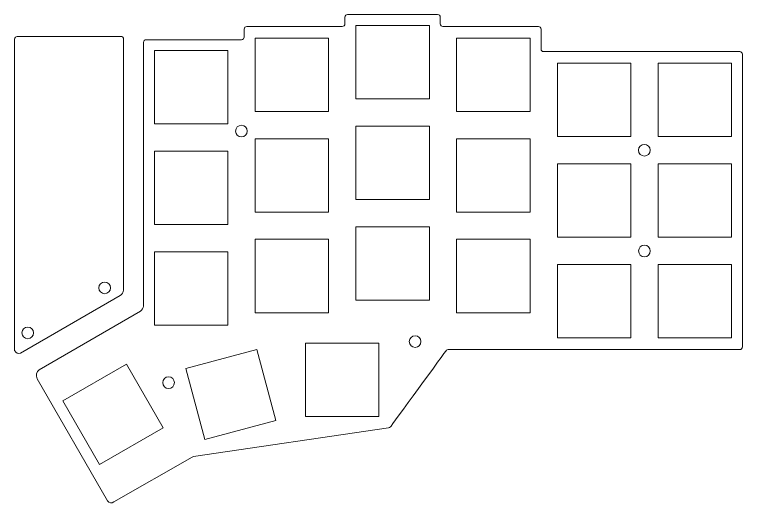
# Model space of a CAD drawing. Header units: inches. Extents: x -5.7 to 5.7, y -4 to 3.9.
# Drawn here: x -5.66 to -0.25, y -3.98 to -0.34 of the extents above; entities that cross this region are included whole.
import ezdxf

# ---------------------------------------------------------------- set-up
doc = ezdxf.new("R2010")
doc.units = ezdxf.units.IN
doc.header["$MEASUREMENT"] = 0
doc.layers.add('_U+5207_U+65AD_U+30D1_U+30B9', color=7, linetype='Continuous')

# ---------------------------------------------------------------- blocks, each defined once
blk = doc.blocks.new('block 47')
at = {"layer": '_U+5207_U+65AD_U+30D1_U+30B9', "color": 1, "lineweight": 9, "true_color": 0xff0000}
blk.add_open_spline([(-2.4487, -2.8378), (-2.445, -2.8341), (-2.44, -2.832), (-2.4348, -2.832), (-2.4348, -2.832), (-1.0173, -2.832), (-1.0173, -2.832), (-1.0173, -2.832), (-0.9386, -2.832), (-0.9386, -2.832), (-0.9386, -2.832), (-0.2693, -2.832), (-0.2693, -2.832), (-0.2584, -2.832), (-0.2496, -2.8232), (-0.2496, -2.8123), (-0.2496, -2.8123), (-0.2496, -0.637), (-0.2496, -0.637), (-0.2496, -0.6261), (-0.2584, -0.6173), (-0.2693, -0.6173), (-0.2693, -0.6173), (-0.9386, -0.6173), (-0.9386, -0.6173), (-0.9386, -0.6173), (-1.0173, -0.6173), (-1.0173, -0.6173), (-1.0173, -0.6173), (-1.7261, -0.6173), (-1.7261, -0.6173), (-1.7369, -0.6173), (-1.7457, -0.6085), (-1.7457, -0.5976), (-1.7457, -0.5976), (-1.7457, -0.45), (-1.7457, -0.45), (-1.7457, -0.4391), (-1.7546, -0.4303), (-1.7654, -0.4303), (-1.7654, -0.4303), (-2.4741, -0.4303), (-2.4741, -0.4303), (-2.485, -0.4303), (-2.4938, -0.4215), (-2.4938, -0.4106), (-2.4938, -0.4106), (-2.4938, -0.3614), (-2.4938, -0.3614), (-2.4938, -0.3505), (-2.5026, -0.3417), (-2.5135, -0.3417), (-2.5135, -0.3417), (-3.1829, -0.3417), (-3.1829, -0.3417), (-3.1937, -0.3417), (-3.2025, -0.3505), (-3.2025, -0.3614), (-3.2025, -0.3614), (-3.2025, -0.4106), (-3.2025, -0.4106), (-3.2025, -0.4215), (-3.2114, -0.4303), (-3.2222, -0.4303), (-3.2222, -0.4303), (-3.9309, -0.4303), (-3.9309, -0.4303), (-3.9418, -0.4303), (-3.9506, -0.4391), (-3.9506, -0.45), (-3.9506, -0.45), (-3.9506, -0.509), (-3.9506, -0.509), (-3.9506, -0.5199), (-3.9594, -0.5287), (-3.9703, -0.5287), (-3.9703, -0.5287), (-4.679, -0.5287), (-4.679, -0.5287), (-4.6899, -0.5287), (-4.6987, -0.5375), (-4.6987, -0.5484), (-4.6987, -0.5484), (-4.6987, -0.597), (-4.6987, -0.597), (-4.6987, -0.597), (-4.6987, -1.2372), (-4.6987, -1.2372), (-4.6987, -1.2372), (-4.6987, -2.5086), (-4.6987, -2.5086), (-4.7019, -2.5237), (-4.7099, -2.5373), (-4.7215, -2.5475), (-4.7215, -2.5475), (-5.4725, -2.9821), (-5.4725, -2.9821), (-5.4933, -2.9977), (-5.4997, -3.0261), (-5.4876, -3.049), (-5.4876, -3.049), (-4.9664, -3.9561), (-4.9664, -3.9561), (-4.9663, -3.9564), (-4.9661, -3.9567), (-4.9659, -3.957), (-4.9549, -3.9724), (-4.9335, -3.9761), (-4.918, -3.9652), (-4.918, -3.9652), (-4.3373, -3.631), (-4.3373, -3.631), (-4.3337, -3.6297), (-4.33, -3.6288), (-4.3263, -3.6281), (-4.3263, -3.6281), (-2.8777, -3.4128), (-2.8777, -3.4128), (-2.8726, -3.4123), (-2.8678, -3.4102), (-2.8639, -3.4069), (-2.8639, -3.4069), (-2.4485, -2.8376), (-2.4487, -2.8378)], degree=3, knots=[0, 0, 0, 0, 1, 1, 1, 2, 2, 2, 3, 3, 3, 4, 4, 4, 5, 5, 5, 6, 6, 6, 7, 7, 7, 8, 8, 8, 9, 9, 9, 10, 10, 10, 11, 11, 11, 12, 12, 12, 13, 13, 13, 14, 14, 14, 15, 15, 15, 16, 16, 16, 17, 17, 17, 18, 18, 18, 19, 19, 19, 20, 20, 20, 21, 21, 21, 22, 22, 22, 23, 23, 23, 24, 24, 24, 25, 25, 25, 26, 26, 26, 27, 27, 27, 28, 28, 28, 29, 29, 29, 30, 30, 30, 31, 31, 31, 32, 32, 32, 33, 33, 33, 34, 34, 34, 35, 35, 35, 36, 36, 36, 37, 37, 37, 38, 38, 38, 39, 39, 39, 40, 40, 40, 41, 41, 41, 41], dxfattribs=at)
blk = doc.blocks.new('block 48')
at = {"layer": '_U+5207_U+65AD_U+30D1_U+30B9', "color": 1, "lineweight": 9, "true_color": 0xff0000}
blk.add_open_spline([(-3.9278, -1.2079), (-3.9278, -1.184), (-3.9471, -1.1646), (-3.9711, -1.1646), (-3.995, -1.1646), (-4.0144, -1.184), (-4.0144, -1.2079), (-4.0144, -1.2318), (-3.995, -1.2512), (-3.9711, -1.2512), (-3.9471, -1.2512), (-3.9278, -1.2318), (-3.9278, -1.2079), (-3.9278, -1.2079), (-3.9278, -1.2079), (-3.9278, -1.2079)], degree=3, knots=[0, 0, 0, 0, 1, 1, 1, 2, 2, 2, 3, 3, 3, 4, 4, 4, 5, 5, 5, 5], dxfattribs=at)
blk = doc.blocks.new('block 49')
at = {"layer": '_U+5207_U+65AD_U+30D1_U+30B9', "color": 1, "lineweight": 9, "true_color": 0xff0000}
blk.add_open_spline([(-0.9348, -1.3505), (-0.9348, -1.3266), (-0.9542, -1.3072), (-0.9781, -1.3072), (-1.002, -1.3072), (-1.0214, -1.3266), (-1.0214, -1.3505), (-1.0214, -1.3744), (-1.002, -1.3938), (-0.9781, -1.3938), (-0.9542, -1.3938), (-0.9348, -1.3744), (-0.9348, -1.3505), (-0.9348, -1.3505), (-0.9348, -1.3505), (-0.9348, -1.3505)], degree=3, knots=[0, 0, 0, 0, 1, 1, 1, 2, 2, 2, 3, 3, 3, 4, 4, 4, 5, 5, 5, 5], dxfattribs=at)
blk = doc.blocks.new('block 50')
at = {"layer": '_U+5207_U+65AD_U+30D1_U+30B9', "color": 1, "lineweight": 9, "true_color": 0xff0000}
blk.add_open_spline([(-0.9344, -2.0991), (-0.9344, -2.0752), (-0.9538, -2.0558), (-0.9777, -2.0558), (-1.0017, -2.0558), (-1.021, -2.0752), (-1.021, -2.0991), (-1.021, -2.1231), (-1.0017, -2.1425), (-0.9777, -2.1425), (-0.9538, -2.1425), (-0.9344, -2.1231), (-0.9344, -2.0991), (-0.9344, -2.0991), (-0.9344, -2.0991), (-0.9344, -2.0991)], degree=3, knots=[0, 0, 0, 0, 1, 1, 1, 2, 2, 2, 3, 3, 3, 4, 4, 4, 5, 5, 5, 5], dxfattribs=at)
blk = doc.blocks.new('block 51')
at = {"layer": '_U+5207_U+65AD_U+30D1_U+30B9', "color": 1, "lineweight": 9, "true_color": 0xff0000}
blk.add_open_spline([(-4.4688, -3.078), (-4.4688, -3.0541), (-4.4882, -3.0347), (-4.5121, -3.0347), (-4.536, -3.0347), (-4.5554, -3.0541), (-4.5554, -3.078), (-4.5554, -3.102), (-4.536, -3.1214), (-4.5121, -3.1214), (-4.4882, -3.1214), (-4.4688, -3.102), (-4.4688, -3.078), (-4.4688, -3.078), (-4.4688, -3.078), (-4.4688, -3.078)], degree=3, knots=[0, 0, 0, 0, 1, 1, 1, 2, 2, 2, 3, 3, 3, 4, 4, 4, 5, 5, 5, 5], dxfattribs=at)
blk = doc.blocks.new('block 52')
at = {"layer": '_U+5207_U+65AD_U+30D1_U+30B9', "color": 1, "lineweight": 9, "true_color": 0xff0000}
blk.add_open_spline([(-2.6373, -2.7728), (-2.6373, -2.7488), (-2.6567, -2.7294), (-2.6806, -2.7294), (-2.7045, -2.7294), (-2.7239, -2.7488), (-2.7239, -2.7728), (-2.7239, -2.7967), (-2.7045, -2.8161), (-2.6806, -2.8161), (-2.6567, -2.8161), (-2.6373, -2.7967), (-2.6373, -2.7728), (-2.6373, -2.7728), (-2.6373, -2.7728), (-2.6373, -2.7728)], degree=3, knots=[0, 0, 0, 0, 1, 1, 1, 2, 2, 2, 3, 3, 3, 4, 4, 4, 5, 5, 5, 5], dxfattribs=at)
blk = doc.blocks.new('block 53')
at = {"layer": '_U+5207_U+65AD_U+30D1_U+30B9', "color": 1, "lineweight": 9, "true_color": 0xff0000}
blk.add_lwpolyline([(-0.3311, -0.7035), (-0.3311, -1.2489), (-0.8764, -1.2489), (-0.8764, -0.7035), (-0.3311, -0.7035)], dxfattribs=at)
blk = doc.blocks.new('block 54')
at = {"layer": '_U+5207_U+65AD_U+30D1_U+30B9', "color": 1, "lineweight": 9, "true_color": 0xff0000}
blk.add_lwpolyline([(-0.3311, -1.4516), (-0.3311, -1.9969), (-0.8764, -1.9969), (-0.8764, -1.4516), (-0.3311, -1.4516)], dxfattribs=at)
blk = doc.blocks.new('block 55')
at = {"layer": '_U+5207_U+65AD_U+30D1_U+30B9', "color": 1, "lineweight": 9, "true_color": 0xff0000}
blk.add_lwpolyline([(-0.3311, -2.1997), (-0.3311, -2.745), (-0.8764, -2.745), (-0.8764, -2.1997), (-0.3311, -2.1997)], dxfattribs=at)
blk = doc.blocks.new('block 56')
at = {"layer": '_U+5207_U+65AD_U+30D1_U+30B9', "color": 1, "lineweight": 9, "true_color": 0xff0000}
blk.add_lwpolyline([(-1.0792, -0.7035), (-1.0792, -1.2489), (-1.6245, -1.2489), (-1.6245, -0.7035), (-1.0792, -0.7035)], dxfattribs=at)
blk = doc.blocks.new('block 57')
at = {"layer": '_U+5207_U+65AD_U+30D1_U+30B9', "color": 1, "lineweight": 9, "true_color": 0xff0000}
blk.add_lwpolyline([(-1.0792, -1.4516), (-1.0792, -1.9969), (-1.6245, -1.9969), (-1.6245, -1.4516), (-1.0792, -1.4516)], dxfattribs=at)
blk = doc.blocks.new('block 58')
at = {"layer": '_U+5207_U+65AD_U+30D1_U+30B9', "color": 1, "lineweight": 9, "true_color": 0xff0000}
blk.add_lwpolyline([(-1.0792, -2.1997), (-1.0792, -2.745), (-1.6245, -2.745), (-1.6245, -2.1997), (-1.0792, -2.1997)], dxfattribs=at)
blk = doc.blocks.new('block 59')
at = {"layer": '_U+5207_U+65AD_U+30D1_U+30B9', "color": 1, "lineweight": 9, "true_color": 0xff0000}
blk.add_lwpolyline([(-1.8272, -0.5165), (-1.8272, -1.0618), (-2.3726, -1.0618), (-2.3726, -0.5165), (-1.8272, -0.5165)], dxfattribs=at)
blk = doc.blocks.new('block 60')
at = {"layer": '_U+5207_U+65AD_U+30D1_U+30B9', "color": 1, "lineweight": 9, "true_color": 0xff0000}
blk.add_lwpolyline([(-1.8272, -1.2646), (-1.8272, -1.8099), (-2.3726, -1.8099), (-2.3726, -1.2646), (-1.8272, -1.2646)], dxfattribs=at)
blk = doc.blocks.new('block 61')
at = {"layer": '_U+5207_U+65AD_U+30D1_U+30B9', "color": 1, "lineweight": 9, "true_color": 0xff0000}
blk.add_lwpolyline([(-1.8272, -2.0127), (-1.8272, -2.558), (-2.3726, -2.558), (-2.3726, -2.0127), (-1.8272, -2.0127)], dxfattribs=at)
blk = doc.blocks.new('block 62')
at = {"layer": '_U+5207_U+65AD_U+30D1_U+30B9', "color": 1, "lineweight": 9, "true_color": 0xff0000}
blk.add_lwpolyline([(-2.5753, -0.423), (-2.5753, -0.9683), (-3.1206, -0.9683), (-3.1206, -0.423), (-2.5753, -0.423)], dxfattribs=at)
blk = doc.blocks.new('block 63')
at = {"layer": '_U+5207_U+65AD_U+30D1_U+30B9', "color": 1, "lineweight": 9, "true_color": 0xff0000}
blk.add_lwpolyline([(-2.5753, -1.1711), (-2.5753, -1.7164), (-3.1206, -1.7164), (-3.1206, -1.1711), (-2.5753, -1.1711)], dxfattribs=at)
blk = doc.blocks.new('block 64')
at = {"layer": '_U+5207_U+65AD_U+30D1_U+30B9', "color": 1, "lineweight": 9, "true_color": 0xff0000}
blk.add_lwpolyline([(-2.5753, -1.9192), (-2.5753, -2.4645), (-3.1206, -2.4645), (-3.1206, -1.9192), (-2.5753, -1.9192)], dxfattribs=at)
blk = doc.blocks.new('block 65')
at = {"layer": '_U+5207_U+65AD_U+30D1_U+30B9', "color": 1, "lineweight": 9, "true_color": 0xff0000}
blk.add_lwpolyline([(-3.3234, -0.5165), (-3.3234, -1.0618), (-3.8687, -1.0618), (-3.8687, -0.5165), (-3.3234, -0.5165)], dxfattribs=at)
blk = doc.blocks.new('block 66')
at = {"layer": '_U+5207_U+65AD_U+30D1_U+30B9', "color": 1, "lineweight": 9, "true_color": 0xff0000}
blk.add_lwpolyline([(-3.3234, -1.2646), (-3.3234, -1.8099), (-3.8687, -1.8099), (-3.8687, -1.2646), (-3.3234, -1.2646)], dxfattribs=at)
blk = doc.blocks.new('block 67')
at = {"layer": '_U+5207_U+65AD_U+30D1_U+30B9', "color": 1, "lineweight": 9, "true_color": 0xff0000}
blk.add_lwpolyline([(-3.3234, -2.0127), (-3.3234, -2.558), (-3.8687, -2.558), (-3.8687, -2.0127), (-3.3234, -2.0127)], dxfattribs=at)
blk = doc.blocks.new('block 68')
at = {"layer": '_U+5207_U+65AD_U+30D1_U+30B9', "color": 1, "lineweight": 9, "true_color": 0xff0000}
blk.add_lwpolyline([(-4.0715, -0.61), (-4.0715, -1.1553), (-4.6168, -1.1553), (-4.6168, -0.61), (-4.0715, -0.61)], dxfattribs=at)
blk = doc.blocks.new('block 69')
at = {"layer": '_U+5207_U+65AD_U+30D1_U+30B9', "color": 1, "lineweight": 9, "true_color": 0xff0000}
blk.add_lwpolyline([(-4.0715, -1.3581), (-4.0715, -1.9034), (-4.6168, -1.9034), (-4.6168, -1.3581), (-4.0715, -1.3581)], dxfattribs=at)
blk = doc.blocks.new('block 70')
at = {"layer": '_U+5207_U+65AD_U+30D1_U+30B9', "color": 1, "lineweight": 9, "true_color": 0xff0000}
blk.add_lwpolyline([(-4.0715, -2.1062), (-4.0715, -2.6515), (-4.6168, -2.6515), (-4.6168, -2.1062), (-4.0715, -2.1062)], dxfattribs=at)
blk = doc.blocks.new('block 71')
at = {"layer": '_U+5207_U+65AD_U+30D1_U+30B9', "color": 1, "lineweight": 9, "true_color": 0xff0000}
blk.add_lwpolyline([(-2.9494, -2.7854), (-2.9494, -3.3307), (-3.4947, -3.3307), (-3.4947, -2.7854), (-2.9494, -2.7854)], dxfattribs=at)
blk = doc.blocks.new('block 72')
at = {"layer": '_U+5207_U+65AD_U+30D1_U+30B9', "color": 1, "lineweight": 9, "true_color": 0xff0000}
blk.add_lwpolyline([(-3.856, -2.8326), (-3.7154, -3.3595), (-4.2423, -3.5001), (-4.3829, -2.9732), (-3.856, -2.8326)], dxfattribs=at)
blk = doc.blocks.new('block 73')
at = {"layer": '_U+5207_U+65AD_U+30D1_U+30B9', "color": 1, "lineweight": 9, "true_color": 0xff0000}
blk.add_lwpolyline([(-4.825, -2.9413), (-4.5527, -3.4138), (-5.0251, -3.6861), (-5.2975, -3.2137), (-4.825, -2.9413)], dxfattribs=at)
blk = doc.blocks.new('block 46')
at = {"layer": '_U+5207_U+65AD_U+30D1_U+30B9'}
for name in ['block 47', 'block 62', 'block 65', 'block 59', 'block 68', 'block 56', 'block 53', 'block 48', 'block 63', 'block 66', 'block 60', 'block 49', 'block 69', 'block 57', 'block 54', 'block 64', 'block 67', 'block 61', 'block 70', 'block 50', 'block 58', 'block 55', 'block 52', 'block 71', 'block 72', 'block 73', 'block 51']:
    blk.add_blockref(name, (0, 0), dxfattribs=at)
blk = doc.blocks.new('block 79')
at = {"layer": '_U+5207_U+65AD_U+30D1_U+30B9', "color": 1, "lineweight": 9, "true_color": 0xff0000}
blk.add_open_spline([(-4.8463, -0.524), (-4.8463, -0.524), (-4.8463, -2.3885), (-4.8463, -2.3885), (-4.8487, -2.409), (-4.8579, -2.4192), (-4.8715, -2.431), (-4.8715, -2.431), (-5.6132, -2.8585), (-5.6132, -2.8585), (-5.6291, -2.8652), (-5.6475, -2.8577), (-5.6542, -2.8417), (-5.6552, -2.8394), (-5.6559, -2.8369), (-5.6562, -2.8344), (-5.6562, -2.8344), (-5.6562, -0.5244), (-5.6562, -0.5244), (-5.6562, -0.5136), (-5.6474, -0.5047), (-5.6365, -0.5047), (-5.6365, -0.5047), (-4.866, -0.5043), (-4.866, -0.5043), (-4.8551, -0.5043), (-4.8463, -0.5131), (-4.8463, -0.524)], degree=3, knots=[0, 0, 0, 0, 1, 1, 1, 2, 2, 2, 3, 3, 3, 4, 4, 4, 5, 5, 5, 6, 6, 6, 7, 7, 7, 8, 8, 8, 9, 9, 9, 9], dxfattribs=at)
blk = doc.blocks.new('block 80')
at = {"layer": '_U+5207_U+65AD_U+30D1_U+30B9', "color": 1, "lineweight": 9, "true_color": 0xff0000}
blk.add_open_spline([(-4.9438, -2.3734), (-4.9438, -2.3495), (-4.9632, -2.3301), (-4.9872, -2.3301), (-5.0111, -2.3301), (-5.0305, -2.3495), (-5.0305, -2.3734), (-5.0305, -2.3973), (-5.0111, -2.4167), (-4.9872, -2.4167), (-4.9632, -2.4167), (-4.9438, -2.3973), (-4.9438, -2.3734), (-4.9438, -2.3734), (-4.9438, -2.3734), (-4.9438, -2.3734)], degree=3, knots=[0, 0, 0, 0, 1, 1, 1, 2, 2, 2, 3, 3, 3, 4, 4, 4, 5, 5, 5, 5], dxfattribs=at)
blk = doc.blocks.new('block 81')
at = {"layer": '_U+5207_U+65AD_U+30D1_U+30B9', "color": 1, "lineweight": 9, "true_color": 0xff0000}
blk.add_open_spline([(-5.5148, -2.708), (-5.5148, -2.6841), (-5.5341, -2.6647), (-5.5581, -2.6647), (-5.582, -2.6647), (-5.6014, -2.6841), (-5.6014, -2.708), (-5.6014, -2.732), (-5.582, -2.7514), (-5.5581, -2.7514), (-5.5341, -2.7514), (-5.5148, -2.732), (-5.5148, -2.708), (-5.5148, -2.708), (-5.5148, -2.708), (-5.5148, -2.708)], degree=3, knots=[0, 0, 0, 0, 1, 1, 1, 2, 2, 2, 3, 3, 3, 4, 4, 4, 5, 5, 5, 5], dxfattribs=at)
blk = doc.blocks.new('block 78')
at = {"layer": '_U+5207_U+65AD_U+30D1_U+30B9'}
for name in ['block 79', 'block 80', 'block 81']:
    blk.add_blockref(name, (0, 0), dxfattribs=at)

msp = doc.modelspace()

# ---------------------------------------------------------------- block references
at = {"layer": '_U+5207_U+65AD_U+30D1_U+30B9'}
for name in ['block 46', 'block 78']:
    msp.add_blockref(name, (0, 0), dxfattribs=at)

doc.saveas('drawing.dxf')
